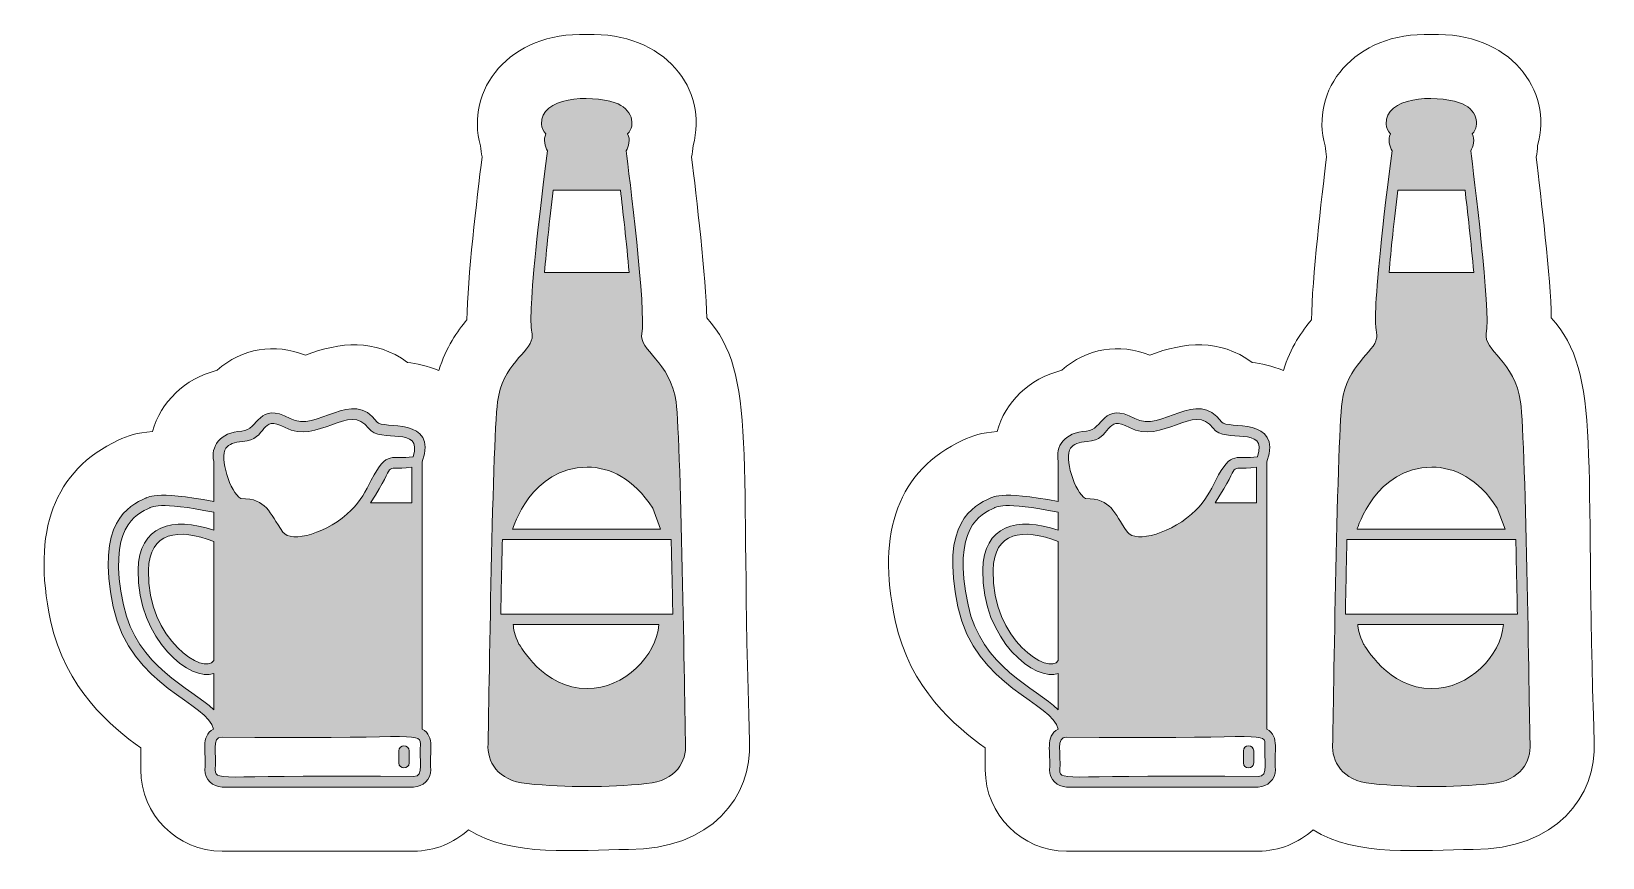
# Model space of a CAD drawing. Header units: inches. Extents: x -26 to -12.9, y -15.4 to -9.4.
# Drawn here: x -19.437 to -16.29, y -13.162 to -11.507 of the extents above; entities that cross this region are included whole.
import ezdxf

# ---------------------------------------------------------------- set-up
doc = ezdxf.new("R2010")
doc.units = ezdxf.units.IN
doc.header["$MEASUREMENT"] = 0
doc.layers.add('_U+0421_U+043B_U+043E_U+0439 1', color=7, linetype='Continuous')

msp = doc.modelspace()

# ---------------------------------------------------------------- hatches: boundary and pattern name
at = {"layer": '_U+0421_U+043B_U+043E_U+0439 1', "true_color": 0xffffff}
h = msp.add_hatch(color=7, dxfattribs=at)
h.dxf.hatch_style = 2
edge = h.paths.add_edge_path()
edge.add_spline(control_points=[(-19.0715, -12.7672), (-19.0892, -12.7969), (-19.2044, -12.7286), (-19.202, -12.5861), (-19.2006, -12.5089), (-19.1423, -12.5013), (-19.0715, -12.5283), (-19.0715, -12.5283), (-19.0715, -12.7672), (-19.0715, -12.7672)], knot_values=[0, 0, 0, 0, 1, 1, 1, 2, 2, 2, 3, 3, 3, 3], degree=3, periodic=1)
edge = h.paths.add_edge_path()
edge.add_spline(control_points=[(-18.4966, -12.6744), (-18.4957, -12.6256), (-18.4946, -12.5746), (-18.4934, -12.5249), (-18.4934, -12.5249), (-18.1553, -12.5249), (-18.1553, -12.5249), (-18.1541, -12.5745), (-18.153, -12.6256), (-18.1521, -12.6744), (-18.1521, -12.6744), (-18.4966, -12.6744), (-18.4966, -12.6744)], knot_values=[0, 0, 0, 0, 1, 1, 1, 2, 2, 2, 3, 3, 3, 4, 4, 4, 4], degree=3, periodic=1)
edge = h.paths.add_edge_path()
edge.add_spline(control_points=[(-18.6538, -12.9044), (-18.6538, -12.9044), (-18.6538, -12.3687), (-18.6538, -12.3687), (-18.6216, -12.2778), (-18.7342, -12.3041), (-18.7443, -12.2896), (-18.7937, -12.2191), (-18.8649, -12.3119), (-18.9184, -12.2823), (-18.9825, -12.2468), (-18.9811, -12.3053), (-19.015, -12.3074), (-19.0601, -12.3102), (-19.0775, -12.3384), (-19.0715, -12.3682), (-19.0715, -12.3682), (-19.0715, -12.4488), (-19.0715, -12.4488), (-19.1908, -12.4247), (-19.2064, -12.442), (-19.2081, -12.442), (-19.2408, -12.4573), (-19.309, -12.4893), (-19.2726, -12.6597), (-19.2383, -12.8202), (-19.0802, -12.8532), (-19.072, -12.9044), (-19.0988, -12.92), (-19.0858, -12.9497), (-19.0892, -12.9862), (-19.0892, -13.0051), (-19.0738, -13.0205), (-19.0548, -13.0205), (-19.0548, -13.0205), (-18.6711, -13.0205), (-18.6711, -13.0205), (-18.6521, -13.0205), (-18.6367, -13.0051), (-18.6367, -12.9862), (-18.6401, -12.9498), (-18.6271, -12.92), (-18.6538, -12.9044)], knot_values=[0, 0, 0, 0, 0.013889, 0.013889, 0.013889, 0.027778, 0.027778, 0.027778, 0.041667, 0.041667, 0.041667, 0.055556, 0.055556, 0.055556, 0.069444, 0.069444, 0.069444, 0.083333, 0.083333, 0.083333, 0.097222, 0.097222, 0.097222, 0.111111, 0.111111, 0.111111, 0.125, 0.125, 0.125, 0.138889, 0.138889, 0.138889, 0.152778, 0.152778, 0.152778, 0.166667, 0.166667, 0.166667, 0.180556, 0.180556, 0.180556, 0.194444, 0.194444, 0.194444, 0.194444], degree=3, periodic=0)
edge.add_line((-18.6538, -12.9044), (-18.6538, -12.9044))
edge = h.paths.add_edge_path()
edge.add_spline(control_points=[(-18.6747, -12.38), (-18.6747, -12.38), (-18.6747, -12.4512), (-18.6747, -12.4512), (-18.6747, -12.4512), (-18.7575, -12.4512), (-18.7575, -12.4512), (-18.6996, -12.3637), (-18.7413, -12.3869), (-18.6747, -12.38)], knot_values=[0, 0, 0, 0, 0.013889, 0.013889, 0.013889, 0.027778, 0.027778, 0.027778, 0.041667, 0.041667, 0.041667, 0.041667], degree=3, periodic=0)
edge.add_line((-18.6747, -12.38), (-18.6747, -12.38))
edge = h.paths.add_edge_path()
edge.add_spline(control_points=[(-19.0469, -12.3416), (-19.0411, -12.3337), (-19.0299, -12.3292), (-19.0137, -12.3282), (-18.9619, -12.3249), (-18.9797, -12.2721), (-18.9285, -12.3005), (-18.8648, -12.3358), (-18.7982, -12.249), (-18.7614, -12.3016), (-18.7386, -12.3341), (-18.6514, -12.2939), (-18.6723, -12.3587), (-18.7137, -12.3656), (-18.7246, -12.3432), (-18.756, -12.4058), (-18.7668, -12.4275), (-18.7775, -12.4475), (-18.7961, -12.4659), (-18.8418, -12.5117), (-18.9167, -12.5328), (-18.9329, -12.5098), (-18.9614, -12.4697), (-18.9644, -12.4432), (-19.0169, -12.4424), (-19.0386, -12.4304), (-19.0607, -12.3604), (-19.0469, -12.3416)], knot_values=[0, 0, 0, 0, 0.013889, 0.013889, 0.013889, 0.027778, 0.027778, 0.027778, 0.041667, 0.041667, 0.041667, 0.055556, 0.055556, 0.055556, 0.069444, 0.069444, 0.069444, 0.083333, 0.083333, 0.083333, 0.097222, 0.097222, 0.097222, 0.111111, 0.111111, 0.111111, 0.125, 0.125, 0.125, 0.125], degree=3, periodic=0)
edge.add_line((-19.0469, -12.3416), (-19.0469, -12.3416))
edge = h.paths.add_edge_path()
edge.add_spline(control_points=[(-19.2522, -12.6554), (-19.2851, -12.5011), (-19.2271, -12.4739), (-19.1992, -12.4609), (-19.1978, -12.4609), (-19.1822, -12.447), (-19.0715, -12.4701), (-19.0715, -12.4701), (-19.0715, -12.5061), (-19.0715, -12.5061), (-19.1543, -12.4774), (-19.2212, -12.4967), (-19.2228, -12.5857), (-19.2253, -12.7283), (-19.1147, -12.8104), (-19.0715, -12.7933), (-19.0715, -12.7933), (-19.0715, -12.866), (-19.0715, -12.866), (-19.1174, -12.8206), (-19.2253, -12.7814), (-19.2522, -12.6554)], knot_values=[0, 0, 0, 0, 0.013889, 0.013889, 0.013889, 0.027778, 0.027778, 0.027778, 0.041667, 0.041667, 0.041667, 0.055556, 0.055556, 0.055556, 0.069444, 0.069444, 0.069444, 0.083333, 0.083333, 0.083333, 0.097222, 0.097222, 0.097222, 0.097222], degree=3, periodic=0)
edge.add_line((-19.2522, -12.6554), (-19.2522, -12.6554))
edge = h.paths.add_edge_path()
edge.add_spline(control_points=[(-18.6711, -12.9997), (-19.0486, -12.9939), (-19.0683, -13.012), (-19.0683, -12.9862), (-19.0653, -12.9535), (-19.077, -12.9204), (-19.0548, -12.9204), (-18.6842, -12.9261), (-18.6576, -12.908), (-18.6576, -12.9339), (-18.6605, -12.9658), (-18.6489, -12.9997), (-18.6711, -12.9997)], knot_values=[0, 0, 0, 0, 0.013889, 0.013889, 0.013889, 0.027778, 0.027778, 0.027778, 0.041667, 0.041667, 0.041667, 0.055556, 0.055556, 0.055556, 0.055556], degree=3, periodic=0)
edge.add_line((-18.6711, -12.9997), (-18.6711, -12.9997))
edge = h.paths.add_edge_path()
edge.add_spline(control_points=[(-18.1265, -12.9343), (-18.1278, -12.91), (-18.1347, -12.3332), (-18.1456, -12.249), (-18.1561, -12.1681), (-18.221, -12.1454), (-18.2143, -12.1121), (-18.2048, -12.0706), (-18.2402, -11.7881), (-18.2455, -11.7457), (-18.2406, -11.7371), (-18.2365, -11.7236), (-18.2425, -11.7117), (-18.2254, -11.6951), (-18.2332, -11.6609), (-18.2678, -11.6495), (-18.3196, -11.6325), (-18.4176, -11.6382), (-18.4149, -11.6924), (-18.4145, -11.7002), (-18.4112, -11.7068), (-18.4061, -11.7117), (-18.412, -11.7236), (-18.408, -11.7371), (-18.4031, -11.7457), (-18.4527, -12.1354), (-18.4308, -12.0945), (-18.434, -12.1214), (-18.4385, -12.15), (-18.4934, -12.174), (-18.5031, -12.249), (-18.514, -12.3301), (-18.521, -12.9134), (-18.5221, -12.9342), (-18.524, -12.9688), (-18.5045, -13.0078), (-18.4442, -13.0138), (-18.3614, -13.0218), (-18.2865, -13.0217), (-18.2045, -13.0138), (-18.1444, -13.0078), (-18.1248, -12.9688), (-18.1265, -12.9343)], knot_values=[0, 0, 0, 0, 0.013889, 0.013889, 0.013889, 0.027778, 0.027778, 0.027778, 0.041667, 0.041667, 0.041667, 0.055556, 0.055556, 0.055556, 0.069444, 0.069444, 0.069444, 0.083333, 0.083333, 0.083333, 0.097222, 0.097222, 0.097222, 0.111111, 0.111111, 0.111111, 0.125, 0.125, 0.125, 0.138889, 0.138889, 0.138889, 0.152778, 0.152778, 0.152778, 0.166667, 0.166667, 0.166667, 0.180556, 0.180556, 0.180556, 0.194444, 0.194444, 0.194444, 0.194444], degree=3, periodic=0)
edge.add_line((-18.1265, -12.9343), (-18.1265, -12.9343))
edge = h.paths.add_edge_path()
edge.add_spline(control_points=[(-18.3917, -11.8245), (-18.3917, -11.8245), (-18.257, -11.8245), (-18.257, -11.8245), (-18.2523, -11.8641), (-18.2447, -11.9307), (-18.2395, -11.9898), (-18.2395, -11.9898), (-18.4091, -11.9898), (-18.4091, -11.9898), (-18.4051, -11.9446), (-18.3993, -11.8886), (-18.3917, -11.8245)], knot_values=[0, 0, 0, 0, 0.013889, 0.013889, 0.013889, 0.027778, 0.027778, 0.027778, 0.041667, 0.041667, 0.041667, 0.055556, 0.055556, 0.055556, 0.055556], degree=3, periodic=0)
edge.add_line((-18.3917, -11.8245), (-18.3917, -11.8245))
edge = h.paths.add_edge_path()
edge.add_spline(control_points=[(-18.3234, -12.8233), (-18.4118, -12.8233), (-18.4579, -12.7361), (-18.4602, -12.7341), (-18.469, -12.7165), (-18.4712, -12.7024), (-18.4717, -12.6952), (-18.4717, -12.6952), (-18.18, -12.6952), (-18.18, -12.6952), (-18.1849, -12.7577), (-18.2486, -12.8233), (-18.3234, -12.8233)], knot_values=[0, 0, 0, 0, 0.013889, 0.013889, 0.013889, 0.027778, 0.027778, 0.027778, 0.041667, 0.041667, 0.041667, 0.055556, 0.055556, 0.055556, 0.055556], degree=3, periodic=0)
edge.add_line((-18.3234, -12.8233), (-18.3234, -12.8233))
edge = h.paths.add_edge_path()
edge.add_spline(control_points=[(-18.3234, -12.3796), (-18.2784, -12.3796), (-18.2308, -12.4021), (-18.1923, -12.4616), (-18.1923, -12.4616), (-18.1768, -12.5041), (-18.1768, -12.5041), (-18.1768, -12.5041), (-18.4733, -12.5041), (-18.4733, -12.5041), (-18.4721, -12.5027), (-18.436, -12.3796), (-18.3234, -12.3796)], knot_values=[0, 0, 0, 0, 0.013889, 0.013889, 0.013889, 0.027778, 0.027778, 0.027778, 0.041667, 0.041667, 0.041667, 0.055556, 0.055556, 0.055556, 0.055556], degree=3, periodic=0)
edge.add_line((-18.3234, -12.3796), (-18.3234, -12.3796))
edge = h.paths.add_edge_path()
edge.add_spline(control_points=[(-18.7009, -12.9482), (-18.7009, -12.9345), (-18.6801, -12.9345), (-18.6801, -12.9482), (-18.6801, -12.9482), (-18.6801, -12.9719), (-18.6801, -12.9719), (-18.6801, -12.9857), (-18.7009, -12.9857), (-18.7009, -12.9719), (-18.7009, -12.9719), (-18.7009, -12.9482), (-18.7009, -12.9482)], knot_values=[0, 0, 0, 0, 0.013889, 0.013889, 0.013889, 0.027778, 0.027778, 0.027778, 0.041667, 0.041667, 0.041667, 0.055556, 0.055556, 0.055556, 0.055556], degree=3, periodic=0)
edge.add_line((-18.7009, -12.9482), (-18.7009, -12.9482))
h = msp.add_hatch(color=7, dxfattribs=at)
h.dxf.hatch_style = 2
edge = h.paths.add_edge_path()
edge.add_spline(control_points=[(-17.3801, -12.7672), (-17.3979, -12.7969), (-17.513, -12.7286), (-17.5106, -12.5861), (-17.5092, -12.5089), (-17.4509, -12.5013), (-17.3801, -12.5283), (-17.3801, -12.5283), (-17.3801, -12.7672), (-17.3801, -12.7672)], knot_values=[0, 0, 0, 0, 1, 1, 1, 2, 2, 2, 3, 3, 3, 3], degree=3, periodic=1)
edge = h.paths.add_edge_path()
edge.add_spline(control_points=[(-16.8052, -12.6744), (-16.8043, -12.6256), (-16.8032, -12.5746), (-16.802, -12.5249), (-16.802, -12.5249), (-16.4639, -12.5249), (-16.4639, -12.5249), (-16.4627, -12.5745), (-16.4617, -12.6256), (-16.4607, -12.6744), (-16.4607, -12.6744), (-16.8052, -12.6744), (-16.8052, -12.6744)], knot_values=[0, 0, 0, 0, 1, 1, 1, 2, 2, 2, 3, 3, 3, 4, 4, 4, 4], degree=3, periodic=1)
edge = h.paths.add_edge_path()
edge.add_spline(control_points=[(-16.9625, -12.9044), (-16.9625, -12.9044), (-16.9625, -12.3687), (-16.9625, -12.3687), (-16.9302, -12.2778), (-17.0428, -12.3041), (-17.0529, -12.2896), (-17.1023, -12.2191), (-17.1735, -12.3119), (-17.227, -12.2823), (-17.2911, -12.2468), (-17.2898, -12.3053), (-17.3236, -12.3074), (-17.3687, -12.3102), (-17.3861, -12.3384), (-17.3802, -12.3682), (-17.3802, -12.3682), (-17.3802, -12.4488), (-17.3802, -12.4488), (-17.4994, -12.4247), (-17.515, -12.442), (-17.5167, -12.442), (-17.5494, -12.4573), (-17.6176, -12.4893), (-17.5812, -12.6597), (-17.5469, -12.8202), (-17.3888, -12.8532), (-17.3806, -12.9044), (-17.4074, -12.92), (-17.3945, -12.9497), (-17.3978, -12.9862), (-17.3978, -13.0051), (-17.3824, -13.0205), (-17.3635, -13.0205), (-17.3635, -13.0205), (-16.9797, -13.0205), (-16.9797, -13.0205), (-16.9608, -13.0205), (-16.9454, -13.0051), (-16.9454, -12.9862), (-16.9487, -12.9498), (-16.9358, -12.92), (-16.9625, -12.9044)], knot_values=[0, 0, 0, 0, 0.013889, 0.013889, 0.013889, 0.027778, 0.027778, 0.027778, 0.041667, 0.041667, 0.041667, 0.055556, 0.055556, 0.055556, 0.069444, 0.069444, 0.069444, 0.083333, 0.083333, 0.083333, 0.097222, 0.097222, 0.097222, 0.111111, 0.111111, 0.111111, 0.125, 0.125, 0.125, 0.138889, 0.138889, 0.138889, 0.152778, 0.152778, 0.152778, 0.166667, 0.166667, 0.166667, 0.180556, 0.180556, 0.180556, 0.194444, 0.194444, 0.194444, 0.194444], degree=3, periodic=0)
edge.add_line((-16.9625, -12.9044), (-16.9625, -12.9044))
edge = h.paths.add_edge_path()
edge.add_spline(control_points=[(-16.9833, -12.38), (-16.9833, -12.38), (-16.9833, -12.4512), (-16.9833, -12.4512), (-16.9833, -12.4512), (-17.0661, -12.4512), (-17.0661, -12.4512), (-17.0083, -12.3637), (-17.0499, -12.3869), (-16.9833, -12.38)], knot_values=[0, 0, 0, 0, 0.013889, 0.013889, 0.013889, 0.027778, 0.027778, 0.027778, 0.041667, 0.041667, 0.041667, 0.041667], degree=3, periodic=0)
edge.add_line((-16.9833, -12.38), (-16.9833, -12.38))
edge = h.paths.add_edge_path()
edge.add_spline(control_points=[(-17.3555, -12.3416), (-17.3497, -12.3337), (-17.3385, -12.3292), (-17.3223, -12.3282), (-17.2706, -12.3249), (-17.2883, -12.2721), (-17.2372, -12.3005), (-17.1735, -12.3358), (-17.1068, -12.249), (-17.07, -12.3016), (-17.0472, -12.3341), (-16.96, -12.2939), (-16.9809, -12.3587), (-17.0224, -12.3656), (-17.0332, -12.3432), (-17.0646, -12.4058), (-17.0755, -12.4275), (-17.0862, -12.4475), (-17.1047, -12.4659), (-17.1505, -12.5117), (-17.2253, -12.5328), (-17.2416, -12.5098), (-17.27, -12.4697), (-17.273, -12.4432), (-17.3255, -12.4424), (-17.3472, -12.4304), (-17.3693, -12.3604), (-17.3555, -12.3416)], knot_values=[0, 0, 0, 0, 0.013889, 0.013889, 0.013889, 0.027778, 0.027778, 0.027778, 0.041667, 0.041667, 0.041667, 0.055556, 0.055556, 0.055556, 0.069444, 0.069444, 0.069444, 0.083333, 0.083333, 0.083333, 0.097222, 0.097222, 0.097222, 0.111111, 0.111111, 0.111111, 0.125, 0.125, 0.125, 0.125], degree=3, periodic=0)
edge.add_line((-17.3555, -12.3416), (-17.3555, -12.3416))
edge = h.paths.add_edge_path()
edge.add_spline(control_points=[(-17.5609, -12.6554), (-17.5937, -12.5011), (-17.5357, -12.4739), (-17.5079, -12.4609), (-17.5065, -12.4609), (-17.4909, -12.447), (-17.3801, -12.4701), (-17.3801, -12.4701), (-17.3801, -12.5061), (-17.3801, -12.5061), (-17.4629, -12.4774), (-17.5299, -12.4967), (-17.5314, -12.5857), (-17.5339, -12.7283), (-17.4234, -12.8104), (-17.3801, -12.7933), (-17.3801, -12.7933), (-17.3801, -12.866), (-17.3801, -12.866), (-17.426, -12.8206), (-17.5339, -12.7814), (-17.5609, -12.6554)], knot_values=[0, 0, 0, 0, 0.013889, 0.013889, 0.013889, 0.027778, 0.027778, 0.027778, 0.041667, 0.041667, 0.041667, 0.055556, 0.055556, 0.055556, 0.069444, 0.069444, 0.069444, 0.083333, 0.083333, 0.083333, 0.097222, 0.097222, 0.097222, 0.097222], degree=3, periodic=0)
edge.add_line((-17.5609, -12.6554), (-17.5609, -12.6554))
edge = h.paths.add_edge_path()
edge.add_spline(control_points=[(-16.9797, -12.9997), (-17.3572, -12.9939), (-17.377, -13.012), (-17.377, -12.9862), (-17.374, -12.9535), (-17.3856, -12.9204), (-17.3635, -12.9204), (-16.9928, -12.9261), (-16.9662, -12.908), (-16.9662, -12.9339), (-16.9691, -12.9658), (-16.9575, -12.9997), (-16.9797, -12.9997)], knot_values=[0, 0, 0, 0, 0.013889, 0.013889, 0.013889, 0.027778, 0.027778, 0.027778, 0.041667, 0.041667, 0.041667, 0.055556, 0.055556, 0.055556, 0.055556], degree=3, periodic=0)
edge.add_line((-16.9797, -12.9997), (-16.9797, -12.9997))
edge = h.paths.add_edge_path()
edge.add_spline(control_points=[(-16.4352, -12.9343), (-16.4364, -12.91), (-16.4434, -12.3332), (-16.4543, -12.249), (-16.4647, -12.1681), (-16.5297, -12.1454), (-16.5229, -12.1121), (-16.5135, -12.0706), (-16.5488, -11.7881), (-16.5542, -11.7457), (-16.5492, -11.7371), (-16.5452, -11.7236), (-16.5511, -11.7117), (-16.534, -11.6951), (-16.5418, -11.6609), (-16.5765, -11.6495), (-16.6282, -11.6325), (-16.7262, -11.6382), (-16.7235, -11.6924), (-16.7231, -11.7002), (-16.7198, -11.7068), (-16.7148, -11.7117), (-16.7207, -11.7236), (-16.7166, -11.7371), (-16.7118, -11.7457), (-16.7614, -12.1354), (-16.7394, -12.0945), (-16.7426, -12.1214), (-16.7471, -12.15), (-16.802, -12.174), (-16.8117, -12.249), (-16.8226, -12.3301), (-16.8296, -12.9134), (-16.8307, -12.9342), (-16.8326, -12.9688), (-16.8131, -13.0078), (-16.7528, -13.0138), (-16.6701, -13.0218), (-16.5951, -13.0217), (-16.5131, -13.0138), (-16.453, -13.0078), (-16.4335, -12.9688), (-16.4352, -12.9343)], knot_values=[0, 0, 0, 0, 0.013889, 0.013889, 0.013889, 0.027778, 0.027778, 0.027778, 0.041667, 0.041667, 0.041667, 0.055556, 0.055556, 0.055556, 0.069444, 0.069444, 0.069444, 0.083333, 0.083333, 0.083333, 0.097222, 0.097222, 0.097222, 0.111111, 0.111111, 0.111111, 0.125, 0.125, 0.125, 0.138889, 0.138889, 0.138889, 0.152778, 0.152778, 0.152778, 0.166667, 0.166667, 0.166667, 0.180556, 0.180556, 0.180556, 0.194444, 0.194444, 0.194444, 0.194444], degree=3, periodic=0)
edge.add_line((-16.4352, -12.9343), (-16.4352, -12.9343))
edge = h.paths.add_edge_path()
edge.add_spline(control_points=[(-16.7003, -11.8245), (-16.7003, -11.8245), (-16.5656, -11.8245), (-16.5656, -11.8245), (-16.5609, -11.8641), (-16.5533, -11.9307), (-16.5481, -11.9898), (-16.5481, -11.9898), (-16.7178, -11.9898), (-16.7178, -11.9898), (-16.7138, -11.9446), (-16.7079, -11.8886), (-16.7003, -11.8245)], knot_values=[0, 0, 0, 0, 0.013889, 0.013889, 0.013889, 0.027778, 0.027778, 0.027778, 0.041667, 0.041667, 0.041667, 0.055556, 0.055556, 0.055556, 0.055556], degree=3, periodic=0)
edge.add_line((-16.7003, -11.8245), (-16.7003, -11.8245))
edge = h.paths.add_edge_path()
edge.add_spline(control_points=[(-16.632, -12.8233), (-16.7205, -12.8233), (-16.7665, -12.7361), (-16.7688, -12.7341), (-16.7777, -12.7165), (-16.7799, -12.7024), (-16.7803, -12.6952), (-16.7803, -12.6952), (-16.4886, -12.6952), (-16.4886, -12.6952), (-16.4935, -12.7577), (-16.5572, -12.8233), (-16.632, -12.8233)], knot_values=[0, 0, 0, 0, 0.013889, 0.013889, 0.013889, 0.027778, 0.027778, 0.027778, 0.041667, 0.041667, 0.041667, 0.055556, 0.055556, 0.055556, 0.055556], degree=3, periodic=0)
edge.add_line((-16.632, -12.8233), (-16.632, -12.8233))
edge = h.paths.add_edge_path()
edge.add_spline(control_points=[(-16.632, -12.3796), (-16.587, -12.3796), (-16.5395, -12.4021), (-16.5009, -12.4616), (-16.5009, -12.4616), (-16.4855, -12.5041), (-16.4855, -12.5041), (-16.4855, -12.5041), (-16.7819, -12.5041), (-16.7819, -12.5041), (-16.7807, -12.5027), (-16.7446, -12.3796), (-16.632, -12.3796)], knot_values=[0, 0, 0, 0, 0.013889, 0.013889, 0.013889, 0.027778, 0.027778, 0.027778, 0.041667, 0.041667, 0.041667, 0.055556, 0.055556, 0.055556, 0.055556], degree=3, periodic=0)
edge.add_line((-16.632, -12.3796), (-16.632, -12.3796))
edge = h.paths.add_edge_path()
edge.add_spline(control_points=[(-17.0095, -12.9482), (-17.0095, -12.9345), (-16.9887, -12.9345), (-16.9887, -12.9482), (-16.9887, -12.9482), (-16.9887, -12.9719), (-16.9887, -12.9719), (-16.9887, -12.9857), (-17.0095, -12.9857), (-17.0095, -12.9719), (-17.0095, -12.9719), (-17.0095, -12.9482), (-17.0095, -12.9482)], knot_values=[0, 0, 0, 0, 0.013889, 0.013889, 0.013889, 0.027778, 0.027778, 0.027778, 0.041667, 0.041667, 0.041667, 0.055556, 0.055556, 0.055556, 0.055556], degree=3, periodic=0)
edge.add_line((-17.0095, -12.9482), (-17.0095, -12.9482))

# ---------------------------------------------------------------- linework, layer by layer
at = {"layer": '_U+0421_U+043B_U+043E_U+0439 1', "color": 1, "lineweight": 9, "true_color": 0xff0000}
for points in [[(-17.9982, -12.9288), (-18.0188, -12.3519), (-17.9815, -12.1936), (-18.0842, -12.0807), (-18.0854, -12.0018), (-18.105, -11.8366), (-18.1145, -11.7583), (-18.113, -11.7508), (-18.112, -11.7431), (-18.1116, -11.7355), (-18.0796, -11.6242), (-18.1679, -11.5067), (-18.3243, -11.513), (-18.4801, -11.5067), (-18.5691, -11.6252), (-18.537, -11.7359), (-18.5365, -11.7433), (-18.5356, -11.7507), (-18.5341, -11.758), (-18.5442, -11.8407), (-18.5635, -12.0031), (-18.5643, -12.0844), (-18.5829, -12.1067), (-18.6064, -12.1396), (-18.6206, -12.1862), (-18.6434, -12.1764), (-18.6658, -12.1721), (-18.6834, -12.1699), (-18.7488, -12.1214), (-18.8183, -12.1292), (-18.8879, -12.155), (-18.9494, -12.1316), (-19.0143, -12.1407), (-19.0647, -12.1856), (-19.13, -12.2022), (-19.1774, -12.249), (-19.1942, -12.3084), (-19.2256, -12.3106), (-19.2432, -12.3166), (-19.2626, -12.3257), (-19.3908, -12.3858), (-19.4365, -12.5072), (-19.3982, -12.6866), (-19.3687, -12.8247), (-19.2768, -12.8994), (-19.2176, -12.9421), (-19.2176, -12.9421), (-19.2176, -12.9862), (-19.2176, -12.9862), (-19.2176, -13.076), (-19.1446, -13.149), (-19.0548, -13.149), (-19.0548, -13.149), (-18.6711, -13.149), (-18.6711, -13.149), (-18.6287, -13.149), (-18.5902, -13.1326), (-18.5612, -13.106), (-18.4766, -13.1619), (-18.3422, -13.1458), (-18.241, -13.1458), (-18.0748, -13.1458), (-17.9927, -13.0395), (-17.9982, -12.9288)], [(-16.3068, -12.9288), (-16.3274, -12.3519), (-16.2901, -12.1936), (-16.3928, -12.0807), (-16.394, -12.0018), (-16.4136, -11.8366), (-16.4231, -11.7583), (-16.4216, -11.7508), (-16.4206, -11.7431), (-16.4202, -11.7355), (-16.3882, -11.6242), (-16.4765, -11.5067), (-16.6329, -11.513), (-16.7888, -11.5067), (-16.8777, -11.6252), (-16.8456, -11.7359), (-16.8452, -11.7433), (-16.8442, -11.7507), (-16.8427, -11.758), (-16.8528, -11.8407), (-16.8722, -12.0031), (-16.8729, -12.0844), (-16.8915, -12.1067), (-16.9151, -12.1396), (-16.9292, -12.1862), (-16.952, -12.1764), (-16.9744, -12.1721), (-16.992, -12.1699), (-17.0574, -12.1214), (-17.1269, -12.1292), (-17.1966, -12.155), (-17.2581, -12.1316), (-17.3229, -12.1407), (-17.3733, -12.1856), (-17.4387, -12.2022), (-17.486, -12.249), (-17.5028, -12.3084), (-17.5342, -12.3106), (-17.5518, -12.3166), (-17.5712, -12.3257), (-17.6995, -12.3858), (-17.7451, -12.5072), (-17.7069, -12.6866), (-17.6773, -12.8247), (-17.5855, -12.8994), (-17.5263, -12.9421), (-17.5263, -12.9421), (-17.5263, -12.9862), (-17.5263, -12.9862), (-17.5263, -13.076), (-17.4532, -13.149), (-17.3635, -13.149), (-17.3635, -13.149), (-16.9797, -13.149), (-16.9797, -13.149), (-16.9373, -13.149), (-16.8988, -13.1326), (-16.8698, -13.106), (-16.7852, -13.1619), (-16.6508, -13.1458), (-16.5496, -13.1458), (-16.3835, -13.1458), (-16.3013, -13.0395), (-16.3068, -12.9288)]]:
    msp.add_open_spline(points, degree=3, knots=[0, 0, 0, 0, 1, 1, 1, 2, 2, 2, 3, 3, 3, 4, 4, 4, 5, 5, 5, 6, 6, 6, 7, 7, 7, 8, 8, 8, 9, 9, 9, 10, 10, 10, 11, 11, 11, 12, 12, 12, 13, 13, 13, 14, 14, 14, 15, 15, 15, 16, 16, 16, 17, 17, 17, 18, 18, 18, 19, 19, 19, 20, 20, 20, 21, 21, 21, 21], dxfattribs=at)
at = {"layer": '_U+0421_U+043B_U+043E_U+0439 1', "lineweight": 0}
for points, knots in [([(-18.1265, -12.9343), (-18.1278, -12.91), (-18.1347, -12.3332), (-18.1456, -12.249), (-18.1561, -12.1681), (-18.221, -12.1454), (-18.2143, -12.1121), (-18.2048, -12.0706), (-18.2402, -11.7881), (-18.2455, -11.7457), (-18.2406, -11.7371), (-18.2365, -11.7236), (-18.2425, -11.7117), (-18.2254, -11.6951), (-18.2332, -11.6609), (-18.2678, -11.6495), (-18.3196, -11.6325), (-18.4176, -11.6382), (-18.4149, -11.6924), (-18.4145, -11.7002), (-18.4112, -11.7068), (-18.4061, -11.7117), (-18.412, -11.7236), (-18.408, -11.7371), (-18.4031, -11.7457), (-18.4527, -12.1354), (-18.4308, -12.0945), (-18.434, -12.1214), (-18.4385, -12.15), (-18.4934, -12.174), (-18.5031, -12.249), (-18.514, -12.3301), (-18.521, -12.9134), (-18.5221, -12.9342), (-18.524, -12.9688), (-18.5045, -13.0078), (-18.4442, -13.0138), (-18.3614, -13.0218), (-18.2865, -13.0217), (-18.2045, -13.0138), (-18.1444, -13.0078), (-18.1248, -12.9688), (-18.1265, -12.9343)], [0, 0, 0, 0, 1, 1, 1, 2, 2, 2, 3, 3, 3, 4, 4, 4, 5, 5, 5, 6, 6, 6, 7, 7, 7, 8, 8, 8, 9, 9, 9, 10, 10, 10, 11, 11, 11, 12, 12, 12, 13, 13, 13, 14, 14, 14, 14]), ([(-16.4352, -12.9343), (-16.4364, -12.91), (-16.4434, -12.3332), (-16.4543, -12.249), (-16.4647, -12.1681), (-16.5297, -12.1454), (-16.5229, -12.1121), (-16.5135, -12.0706), (-16.5488, -11.7881), (-16.5542, -11.7457), (-16.5492, -11.7371), (-16.5452, -11.7236), (-16.5511, -11.7117), (-16.534, -11.6951), (-16.5418, -11.6609), (-16.5765, -11.6495), (-16.6282, -11.6325), (-16.7262, -11.6382), (-16.7235, -11.6924), (-16.7231, -11.7002), (-16.7198, -11.7068), (-16.7148, -11.7117), (-16.7207, -11.7236), (-16.7166, -11.7371), (-16.7118, -11.7457), (-16.7614, -12.1354), (-16.7394, -12.0945), (-16.7426, -12.1214), (-16.7471, -12.15), (-16.802, -12.174), (-16.8117, -12.249), (-16.8226, -12.3301), (-16.8296, -12.9134), (-16.8307, -12.9342), (-16.8326, -12.9688), (-16.8131, -13.0078), (-16.7528, -13.0138), (-16.6701, -13.0218), (-16.5951, -13.0217), (-16.5131, -13.0138), (-16.453, -13.0078), (-16.4335, -12.9688), (-16.4352, -12.9343)], [0, 0, 0, 0, 1, 1, 1, 2, 2, 2, 3, 3, 3, 4, 4, 4, 5, 5, 5, 6, 6, 6, 7, 7, 7, 8, 8, 8, 9, 9, 9, 10, 10, 10, 11, 11, 11, 12, 12, 12, 13, 13, 13, 14, 14, 14, 14]), ([(-18.3917, -11.8245), (-18.3917, -11.8245), (-18.257, -11.8245), (-18.257, -11.8245), (-18.2523, -11.8641), (-18.2447, -11.9307), (-18.2395, -11.9898), (-18.2395, -11.9898), (-18.4091, -11.9898), (-18.4091, -11.9898), (-18.4051, -11.9446), (-18.3993, -11.8886), (-18.3917, -11.8245)], [0, 0, 0, 0, 1, 1, 1, 2, 2, 2, 3, 3, 3, 4, 4, 4, 4]), ([(-16.7003, -11.8245), (-16.7003, -11.8245), (-16.5656, -11.8245), (-16.5656, -11.8245), (-16.5609, -11.8641), (-16.5533, -11.9307), (-16.5481, -11.9898), (-16.5481, -11.9898), (-16.7178, -11.9898), (-16.7178, -11.9898), (-16.7138, -11.9446), (-16.7079, -11.8886), (-16.7003, -11.8245)], [0, 0, 0, 0, 1, 1, 1, 2, 2, 2, 3, 3, 3, 4, 4, 4, 4]), ([(-18.6538, -12.9044), (-18.6538, -12.9044), (-18.6538, -12.3687), (-18.6538, -12.3687), (-18.6216, -12.2778), (-18.7342, -12.3041), (-18.7443, -12.2896), (-18.7937, -12.2191), (-18.8649, -12.3119), (-18.9184, -12.2823), (-18.9825, -12.2468), (-18.9811, -12.3053), (-19.015, -12.3074), (-19.0601, -12.3102), (-19.0775, -12.3384), (-19.0715, -12.3682), (-19.0715, -12.3682), (-19.0715, -12.4488), (-19.0715, -12.4488), (-19.1908, -12.4247), (-19.2064, -12.442), (-19.2081, -12.442), (-19.2408, -12.4573), (-19.309, -12.4893), (-19.2726, -12.6597), (-19.2383, -12.8202), (-19.0802, -12.8532), (-19.072, -12.9044), (-19.0988, -12.92), (-19.0858, -12.9497), (-19.0892, -12.9862), (-19.0892, -13.0051), (-19.0738, -13.0205), (-19.0548, -13.0205), (-19.0548, -13.0205), (-18.6711, -13.0205), (-18.6711, -13.0205), (-18.6521, -13.0205), (-18.6367, -13.0051), (-18.6367, -12.9862), (-18.6401, -12.9498), (-18.6271, -12.92), (-18.6538, -12.9044)], [0, 0, 0, 0, 1, 1, 1, 2, 2, 2, 3, 3, 3, 4, 4, 4, 5, 5, 5, 6, 6, 6, 7, 7, 7, 8, 8, 8, 9, 9, 9, 10, 10, 10, 11, 11, 11, 12, 12, 12, 13, 13, 13, 14, 14, 14, 14]), ([(-16.9625, -12.9044), (-16.9625, -12.9044), (-16.9625, -12.3687), (-16.9625, -12.3687), (-16.9302, -12.2778), (-17.0428, -12.3041), (-17.0529, -12.2896), (-17.1023, -12.2191), (-17.1735, -12.3119), (-17.227, -12.2823), (-17.2911, -12.2468), (-17.2898, -12.3053), (-17.3236, -12.3074), (-17.3687, -12.3102), (-17.3861, -12.3384), (-17.3802, -12.3682), (-17.3802, -12.3682), (-17.3802, -12.4488), (-17.3802, -12.4488), (-17.4994, -12.4247), (-17.515, -12.442), (-17.5167, -12.442), (-17.5494, -12.4573), (-17.6176, -12.4893), (-17.5812, -12.6597), (-17.5469, -12.8202), (-17.3888, -12.8532), (-17.3806, -12.9044), (-17.4074, -12.92), (-17.3945, -12.9497), (-17.3978, -12.9862), (-17.3978, -13.0051), (-17.3824, -13.0205), (-17.3635, -13.0205), (-17.3635, -13.0205), (-16.9797, -13.0205), (-16.9797, -13.0205), (-16.9608, -13.0205), (-16.9454, -13.0051), (-16.9454, -12.9862), (-16.9487, -12.9498), (-16.9358, -12.92), (-16.9625, -12.9044)], [0, 0, 0, 0, 1, 1, 1, 2, 2, 2, 3, 3, 3, 4, 4, 4, 5, 5, 5, 6, 6, 6, 7, 7, 7, 8, 8, 8, 9, 9, 9, 10, 10, 10, 11, 11, 11, 12, 12, 12, 13, 13, 13, 14, 14, 14, 14]), ([(-19.0469, -12.3416), (-19.0411, -12.3337), (-19.0299, -12.3292), (-19.0137, -12.3282), (-18.9619, -12.3249), (-18.9797, -12.2721), (-18.9285, -12.3005), (-18.8648, -12.3358), (-18.7982, -12.249), (-18.7614, -12.3016), (-18.7386, -12.3341), (-18.6514, -12.2939), (-18.6723, -12.3587), (-18.7137, -12.3656), (-18.7246, -12.3432), (-18.756, -12.4058), (-18.7668, -12.4275), (-18.7775, -12.4475), (-18.7961, -12.4659), (-18.8418, -12.5117), (-18.9167, -12.5328), (-18.9329, -12.5098), (-18.9614, -12.4697), (-18.9644, -12.4432), (-19.0169, -12.4424), (-19.0386, -12.4304), (-19.0607, -12.3604), (-19.0469, -12.3416)], [0, 0, 0, 0, 1, 1, 1, 2, 2, 2, 3, 3, 3, 4, 4, 4, 5, 5, 5, 6, 6, 6, 7, 7, 7, 8, 8, 8, 9, 9, 9, 9]), ([(-17.3555, -12.3416), (-17.3497, -12.3337), (-17.3385, -12.3292), (-17.3223, -12.3282), (-17.2706, -12.3249), (-17.2883, -12.2721), (-17.2372, -12.3005), (-17.1735, -12.3358), (-17.1068, -12.249), (-17.07, -12.3016), (-17.0472, -12.3341), (-16.96, -12.2939), (-16.9809, -12.3587), (-17.0224, -12.3656), (-17.0332, -12.3432), (-17.0646, -12.4058), (-17.0755, -12.4275), (-17.0862, -12.4475), (-17.1047, -12.4659), (-17.1505, -12.5117), (-17.2253, -12.5328), (-17.2416, -12.5098), (-17.27, -12.4697), (-17.273, -12.4432), (-17.3255, -12.4424), (-17.3472, -12.4304), (-17.3693, -12.3604), (-17.3555, -12.3416)], [0, 0, 0, 0, 1, 1, 1, 2, 2, 2, 3, 3, 3, 4, 4, 4, 5, 5, 5, 6, 6, 6, 7, 7, 7, 8, 8, 8, 9, 9, 9, 9]), ([(-18.6747, -12.38), (-18.6747, -12.38), (-18.6747, -12.4512), (-18.6747, -12.4512), (-18.6747, -12.4512), (-18.7575, -12.4512), (-18.7575, -12.4512), (-18.6996, -12.3637), (-18.7413, -12.3869), (-18.6747, -12.38)], [0, 0, 0, 0, 1, 1, 1, 2, 2, 2, 3, 3, 3, 3]), ([(-16.9833, -12.38), (-16.9833, -12.38), (-16.9833, -12.4512), (-16.9833, -12.4512), (-16.9833, -12.4512), (-17.0661, -12.4512), (-17.0661, -12.4512), (-17.0083, -12.3637), (-17.0499, -12.3869), (-16.9833, -12.38)], [0, 0, 0, 0, 1, 1, 1, 2, 2, 2, 3, 3, 3, 3]), ([(-18.3234, -12.3796), (-18.2784, -12.3796), (-18.2308, -12.4021), (-18.1923, -12.4616), (-18.1923, -12.4616), (-18.1768, -12.5041), (-18.1768, -12.5041), (-18.1768, -12.5041), (-18.4733, -12.5041), (-18.4733, -12.5041), (-18.4721, -12.5027), (-18.436, -12.3796), (-18.3234, -12.3796)], [0, 0, 0, 0, 1, 1, 1, 2, 2, 2, 3, 3, 3, 4, 4, 4, 4]), ([(-16.632, -12.3796), (-16.587, -12.3796), (-16.5395, -12.4021), (-16.5009, -12.4616), (-16.5009, -12.4616), (-16.4855, -12.5041), (-16.4855, -12.5041), (-16.4855, -12.5041), (-16.7819, -12.5041), (-16.7819, -12.5041), (-16.7807, -12.5027), (-16.7446, -12.3796), (-16.632, -12.3796)], [0, 0, 0, 0, 1, 1, 1, 2, 2, 2, 3, 3, 3, 4, 4, 4, 4]), ([(-19.2522, -12.6554), (-19.2851, -12.5011), (-19.2271, -12.4739), (-19.1992, -12.4609), (-19.1978, -12.4609), (-19.1822, -12.447), (-19.0715, -12.4701), (-19.0715, -12.4701), (-19.0715, -12.5061), (-19.0715, -12.5061), (-19.1543, -12.4774), (-19.2212, -12.4967), (-19.2228, -12.5857), (-19.2253, -12.7283), (-19.1147, -12.8104), (-19.0715, -12.7933), (-19.0715, -12.7933), (-19.0715, -12.866), (-19.0715, -12.866), (-19.1174, -12.8206), (-19.2253, -12.7814), (-19.2522, -12.6554)], [0, 0, 0, 0, 1, 1, 1, 2, 2, 2, 3, 3, 3, 4, 4, 4, 5, 5, 5, 6, 6, 6, 7, 7, 7, 7]), ([(-17.5609, -12.6554), (-17.5937, -12.5011), (-17.5357, -12.4739), (-17.5079, -12.4609), (-17.5065, -12.4609), (-17.4909, -12.447), (-17.3801, -12.4701), (-17.3801, -12.4701), (-17.3801, -12.5061), (-17.3801, -12.5061), (-17.4629, -12.4774), (-17.5299, -12.4967), (-17.5314, -12.5857), (-17.5339, -12.7283), (-17.4234, -12.8104), (-17.3801, -12.7933), (-17.3801, -12.7933), (-17.3801, -12.866), (-17.3801, -12.866), (-17.426, -12.8206), (-17.5339, -12.7814), (-17.5609, -12.6554)], [0, 0, 0, 0, 1, 1, 1, 2, 2, 2, 3, 3, 3, 4, 4, 4, 5, 5, 5, 6, 6, 6, 7, 7, 7, 7]), ([(-19.0715, -12.7672), (-19.0892, -12.7969), (-19.2044, -12.7286), (-19.202, -12.5861), (-19.2006, -12.5089), (-19.1423, -12.5013), (-19.0715, -12.5283), (-19.0715, -12.5283), (-19.0715, -12.7672), (-19.0715, -12.7672)], [0, 0, 0, 0, 1, 1, 1, 2, 2, 2, 3, 3, 3, 3]), ([(-17.3801, -12.7672), (-17.3979, -12.7969), (-17.513, -12.7286), (-17.5106, -12.5861), (-17.5092, -12.5089), (-17.4509, -12.5013), (-17.3801, -12.5283), (-17.3801, -12.5283), (-17.3801, -12.7672), (-17.3801, -12.7672)], [0, 0, 0, 0, 1, 1, 1, 2, 2, 2, 3, 3, 3, 3]), ([(-18.4966, -12.6744), (-18.4957, -12.6256), (-18.4946, -12.5746), (-18.4934, -12.5249), (-18.4934, -12.5249), (-18.1553, -12.5249), (-18.1553, -12.5249), (-18.1541, -12.5745), (-18.153, -12.6256), (-18.1521, -12.6744), (-18.1521, -12.6744), (-18.4966, -12.6744), (-18.4966, -12.6744)], [0, 0, 0, 0, 1, 1, 1, 2, 2, 2, 3, 3, 3, 4, 4, 4, 4]), ([(-16.8052, -12.6744), (-16.8043, -12.6256), (-16.8032, -12.5746), (-16.802, -12.5249), (-16.802, -12.5249), (-16.4639, -12.5249), (-16.4639, -12.5249), (-16.4627, -12.5745), (-16.4617, -12.6256), (-16.4607, -12.6744), (-16.4607, -12.6744), (-16.8052, -12.6744), (-16.8052, -12.6744)], [0, 0, 0, 0, 1, 1, 1, 2, 2, 2, 3, 3, 3, 4, 4, 4, 4]), ([(-18.3234, -12.8233), (-18.4118, -12.8233), (-18.4579, -12.7361), (-18.4602, -12.7341), (-18.469, -12.7165), (-18.4712, -12.7024), (-18.4717, -12.6952), (-18.4717, -12.6952), (-18.18, -12.6952), (-18.18, -12.6952), (-18.1849, -12.7577), (-18.2486, -12.8233), (-18.3234, -12.8233)], [0, 0, 0, 0, 1, 1, 1, 2, 2, 2, 3, 3, 3, 4, 4, 4, 4]), ([(-16.632, -12.8233), (-16.7205, -12.8233), (-16.7665, -12.7361), (-16.7688, -12.7341), (-16.7777, -12.7165), (-16.7799, -12.7024), (-16.7803, -12.6952), (-16.7803, -12.6952), (-16.4886, -12.6952), (-16.4886, -12.6952), (-16.4935, -12.7577), (-16.5572, -12.8233), (-16.632, -12.8233)], [0, 0, 0, 0, 1, 1, 1, 2, 2, 2, 3, 3, 3, 4, 4, 4, 4]), ([(-18.6711, -12.9997), (-19.0486, -12.9939), (-19.0683, -13.012), (-19.0683, -12.9862), (-19.0653, -12.9535), (-19.077, -12.9204), (-19.0548, -12.9204), (-18.6842, -12.9261), (-18.6576, -12.908), (-18.6576, -12.9339), (-18.6605, -12.9658), (-18.6489, -12.9997), (-18.6711, -12.9997)], [0, 0, 0, 0, 1, 1, 1, 2, 2, 2, 3, 3, 3, 4, 4, 4, 4]), ([(-16.9797, -12.9997), (-17.3572, -12.9939), (-17.377, -13.012), (-17.377, -12.9862), (-17.374, -12.9535), (-17.3856, -12.9204), (-17.3635, -12.9204), (-16.9928, -12.9261), (-16.9662, -12.908), (-16.9662, -12.9339), (-16.9691, -12.9658), (-16.9575, -12.9997), (-16.9797, -12.9997)], [0, 0, 0, 0, 1, 1, 1, 2, 2, 2, 3, 3, 3, 4, 4, 4, 4]), ([(-18.7009, -12.9482), (-18.7009, -12.9345), (-18.6801, -12.9345), (-18.6801, -12.9482), (-18.6801, -12.9482), (-18.6801, -12.9719), (-18.6801, -12.9719), (-18.6801, -12.9857), (-18.7009, -12.9857), (-18.7009, -12.9719), (-18.7009, -12.9719), (-18.7009, -12.9482), (-18.7009, -12.9482)], [0, 0, 0, 0, 1, 1, 1, 2, 2, 2, 3, 3, 3, 4, 4, 4, 4]), ([(-17.0095, -12.9482), (-17.0095, -12.9345), (-16.9887, -12.9345), (-16.9887, -12.9482), (-16.9887, -12.9482), (-16.9887, -12.9719), (-16.9887, -12.9719), (-16.9887, -12.9857), (-17.0095, -12.9857), (-17.0095, -12.9719), (-17.0095, -12.9719), (-17.0095, -12.9482), (-17.0095, -12.9482)], [0, 0, 0, 0, 1, 1, 1, 2, 2, 2, 3, 3, 3, 4, 4, 4, 4])]:
    msp.add_open_spline(points, degree=3, knots=knots, dxfattribs=at)

doc.saveas('drawing.dxf')
